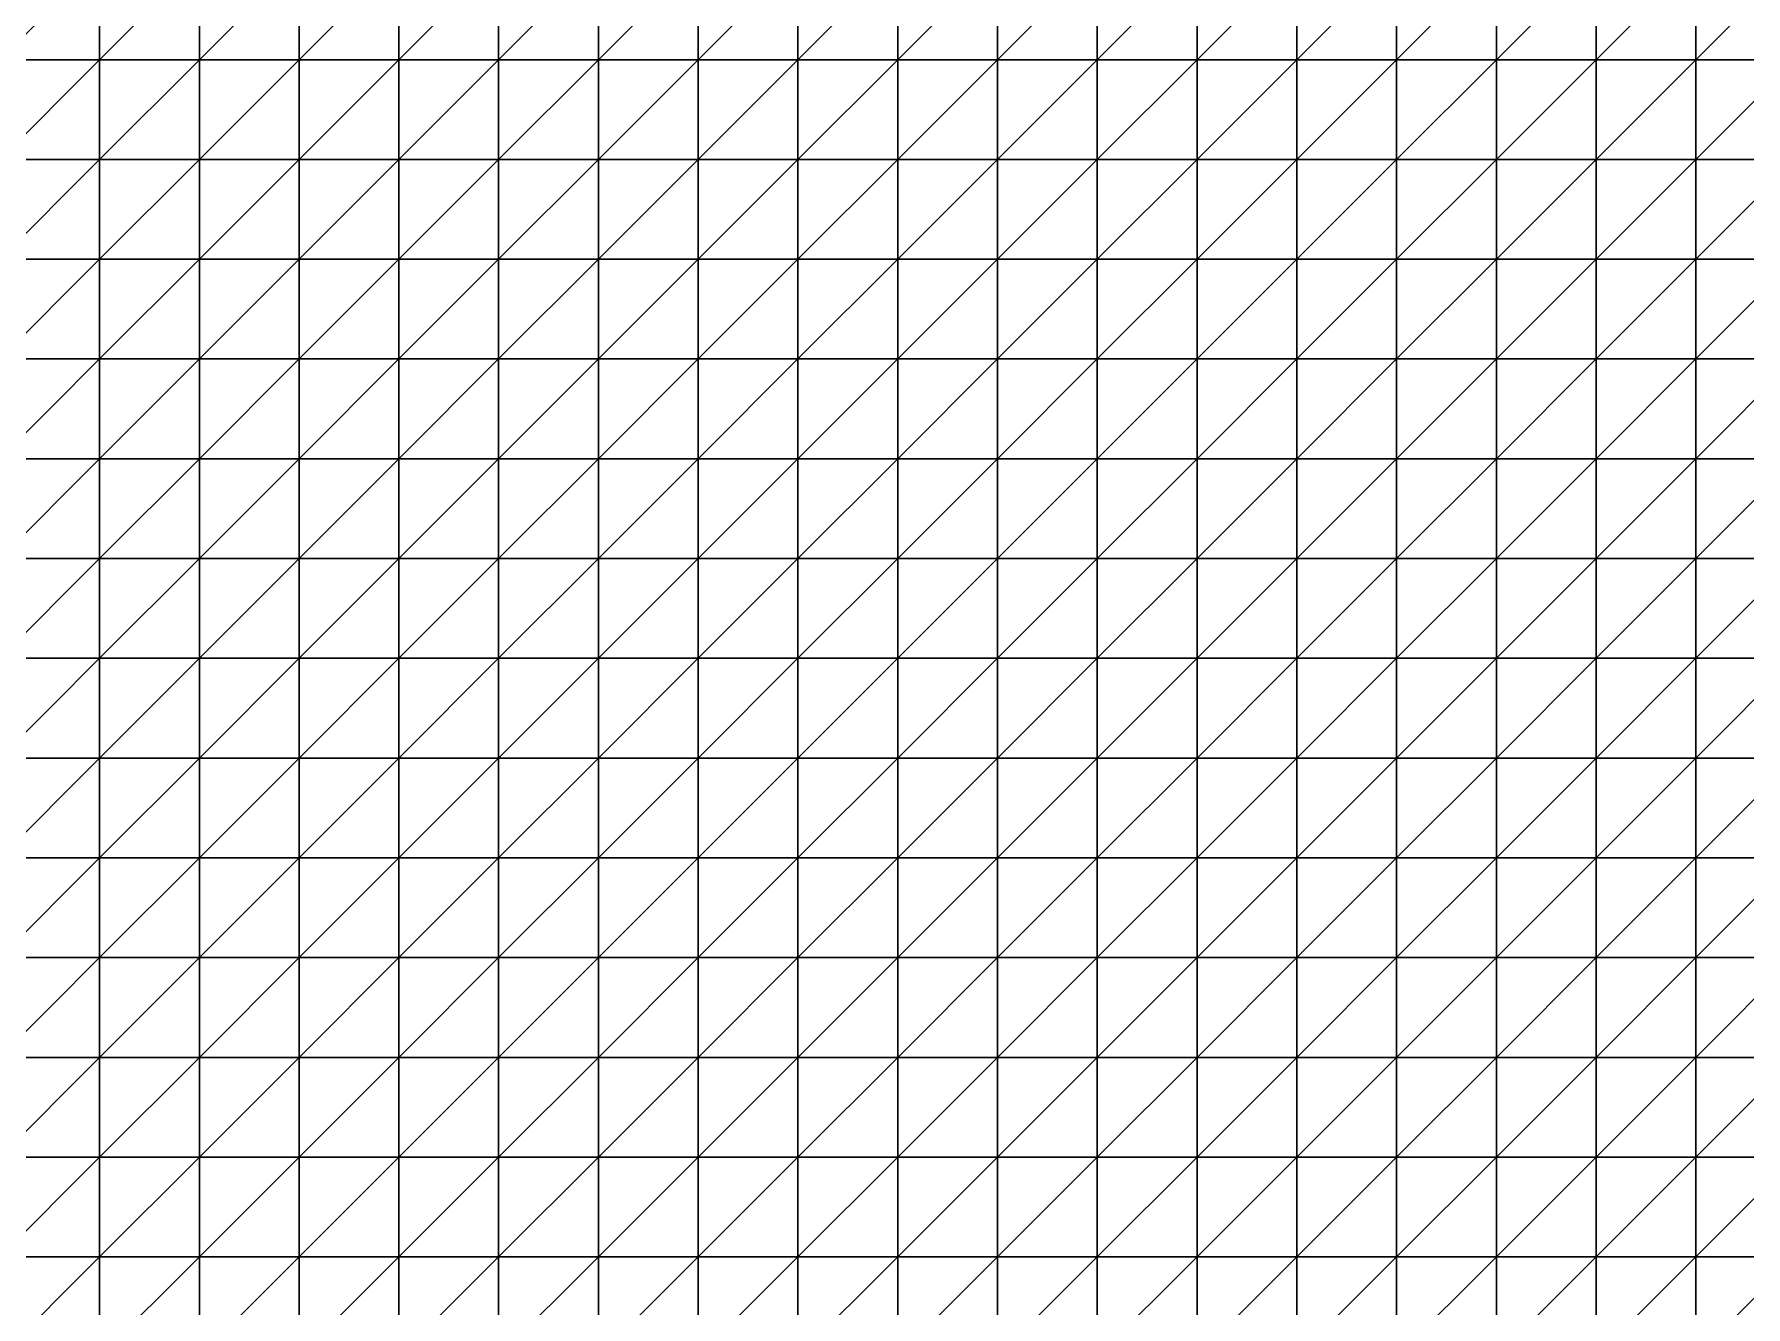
# Model space of a CAD drawing. Extents: x 504700 to 505400, y 9011750 to 9012250.
# Drawn here: x 504873.5 to 505045, y 9011995 to 9012122.6 of the extents above; entities that cross this region are included whole.
import ezdxf

# ---------------------------------------------------------------- set-up
doc = ezdxf.new("R2010")
doc.units = 0

msp = doc.modelspace()

# ---------------------------------------------------------------- linework, layer by layer
at = {"layer": 'TOPO_JUNI'}
for points in [[(504870, 9012120, 320.48), (504880, 9012120, 320.56), (504880, 9012130, 320.51)], [(504870, 9012120, 320.48), (504880, 9012130, 320.51), (504870, 9012130, 320.44)], [(504880, 9012120, 320.56), (504890, 9012120, 320.67), (504890, 9012130, 320.61)], [(504880, 9012120, 320.56), (504890, 9012130, 320.61), (504880, 9012130, 320.51)], [(504890, 9012120, 320.67), (504900, 9012120, 320.85), (504900, 9012130, 320.79)], [(504890, 9012120, 320.67), (504900, 9012130, 320.79), (504890, 9012130, 320.61)], [(504900, 9012120, 320.85), (504910, 9012120, 321.1), (504910, 9012130, 321.02)], [(504900, 9012120, 320.85), (504910, 9012130, 321.02), (504900, 9012130, 320.79)], [(504910, 9012120, 321.1), (504920, 9012120, 321.46), (504920, 9012130, 321.37)], [(504910, 9012120, 321.1), (504920, 9012130, 321.37), (504910, 9012130, 321.02)], [(504920, 9012120, 321.46), (504930, 9012120, 321.91), (504930, 9012130, 321.81)], [(504920, 9012120, 321.46), (504930, 9012130, 321.81), (504920, 9012130, 321.37)], [(504930, 9012120, 321.91), (504940, 9012120, 322.49), (504940, 9012130, 322.38)], [(504930, 9012120, 321.91), (504940, 9012130, 322.38), (504930, 9012130, 321.81)], [(504940, 9012120, 322.49), (504950, 9012120, 323.16), (504950, 9012130, 323.04)], [(504940, 9012120, 322.49), (504950, 9012130, 323.04), (504940, 9012130, 322.38)], [(504950, 9012120, 323.16), (504960, 9012120, 323.96), (504960, 9012130, 323.83)], [(504950, 9012120, 323.16), (504960, 9012130, 323.83), (504950, 9012130, 323.04)], [(504960, 9012120, 323.96), (504970, 9012120, 324.83), (504970, 9012130, 324.69)], [(504960, 9012120, 323.96), (504970, 9012130, 324.69), (504960, 9012130, 323.83)], [(504970, 9012120, 324.83), (504980, 9012120, 325.8), (504980, 9012130, 325.64)], [(504970, 9012120, 324.83), (504980, 9012130, 325.64), (504970, 9012130, 324.69)], [(504980, 9012120, 325.8), (504990, 9012120, 326.8), (504990, 9012130, 326.63)], [(504980, 9012120, 325.8), (504990, 9012130, 326.63), (504980, 9012130, 325.64)], [(504990, 9012120, 326.8), (505000, 9012120, 327.84), (505000, 9012130, 327.66)], [(504990, 9012120, 326.8), (505000, 9012130, 327.66), (504990, 9012130, 326.63)], [(505000, 9012120, 327.84), (505010, 9012120, 328.88), (505010, 9012130, 328.69)], [(505000, 9012120, 327.84), (505010, 9012130, 328.69), (505000, 9012130, 327.66)], [(505010, 9012120, 328.88), (505020, 9012120, 329.88), (505020, 9012130, 329.68)], [(505010, 9012120, 328.88), (505020, 9012130, 329.68), (505010, 9012130, 328.69)], [(505020, 9012120, 329.88), (505030, 9012120, 330.85), (505030, 9012130, 330.63)], [(505020, 9012120, 329.88), (505030, 9012130, 330.63), (505020, 9012130, 329.68)], [(505030, 9012120, 330.85), (505040, 9012120, 331.72), (505040, 9012130, 331.49)], [(505030, 9012120, 330.85), (505040, 9012130, 331.49), (505030, 9012130, 330.63)], [(505040, 9012120, 331.72), (505050, 9012120, 332.52), (505050, 9012130, 332.28)], [(505040, 9012120, 331.72), (505050, 9012130, 332.28), (505040, 9012130, 331.49)], [(504870, 9012110, 320.53), (504880, 9012110, 320.62), (504880, 9012120, 320.56)], [(504870, 9012110, 320.53), (504880, 9012120, 320.56), (504870, 9012120, 320.48)], [(504880, 9012110, 320.62), (504890, 9012110, 320.74), (504890, 9012120, 320.67)], [(504880, 9012110, 320.62), (504890, 9012120, 320.67), (504880, 9012120, 320.56)], [(504890, 9012110, 320.74), (504900, 9012110, 320.93), (504900, 9012120, 320.85)], [(504890, 9012110, 320.74), (504900, 9012120, 320.85), (504890, 9012120, 320.67)], [(504900, 9012110, 320.93), (504910, 9012110, 321.18), (504910, 9012120, 321.1)], [(504900, 9012110, 320.93), (504910, 9012120, 321.1), (504900, 9012120, 320.85)], [(504910, 9012110, 321.18), (504920, 9012110, 321.55), (504920, 9012120, 321.46)], [(504910, 9012110, 321.18), (504920, 9012120, 321.46), (504910, 9012120, 321.1)], [(504920, 9012110, 321.55), (504930, 9012110, 322.01), (504930, 9012120, 321.91)], [(504920, 9012110, 321.55), (504930, 9012120, 321.91), (504920, 9012120, 321.46)], [(504930, 9012110, 322.01), (504940, 9012110, 322.6), (504940, 9012120, 322.49)], [(504930, 9012110, 322.01), (504940, 9012120, 322.49), (504930, 9012120, 321.91)], [(504940, 9012110, 322.6), (504950, 9012110, 323.29), (504950, 9012120, 323.16)], [(504940, 9012110, 322.6), (504950, 9012120, 323.16), (504940, 9012120, 322.49)], [(504950, 9012110, 323.29), (504960, 9012110, 324.09), (504960, 9012120, 323.96)], [(504950, 9012110, 323.29), (504960, 9012120, 323.96), (504950, 9012120, 323.16)], [(504960, 9012110, 324.09), (504970, 9012110, 324.98), (504970, 9012120, 324.83)], [(504960, 9012110, 324.09), (504970, 9012120, 324.83), (504960, 9012120, 323.96)], [(504970, 9012110, 324.98), (504980, 9012110, 325.96), (504980, 9012120, 325.8)], [(504970, 9012110, 324.98), (504980, 9012120, 325.8), (504970, 9012120, 324.83)], [(504980, 9012110, 325.96), (504990, 9012110, 326.97), (504990, 9012120, 326.8)], [(504980, 9012110, 325.96), (504990, 9012120, 326.8), (504980, 9012120, 325.8)], [(504990, 9012110, 326.97), (505000, 9012110, 328.02), (505000, 9012120, 327.84)], [(504990, 9012110, 326.97), (505000, 9012120, 327.84), (504990, 9012120, 326.8)], [(505000, 9012110, 328.02), (505010, 9012110, 329.07), (505010, 9012120, 328.88)], [(505000, 9012110, 328.02), (505010, 9012120, 328.88), (505000, 9012120, 327.84)], [(505010, 9012110, 329.07), (505020, 9012110, 330.08), (505020, 9012120, 329.88)], [(505010, 9012110, 329.07), (505020, 9012120, 329.88), (505010, 9012120, 328.88)], [(505020, 9012110, 330.08), (505030, 9012110, 331.06), (505030, 9012120, 330.85)], [(505020, 9012110, 330.08), (505030, 9012120, 330.85), (505020, 9012120, 329.88)], [(505030, 9012110, 331.06), (505040, 9012110, 330.45), (505040, 9012120, 331.72)], [(505030, 9012110, 331.06), (505040, 9012120, 331.72), (505030, 9012120, 330.85)], [(505040, 9012110, 330.45), (505050, 9012110, 330), (505050, 9012120, 332.52)], [(505040, 9012110, 330.45), (505050, 9012120, 332.52), (505040, 9012120, 331.72)], [(504870, 9012100, 320.59), (504880, 9012100, 320.69), (504880, 9012110, 320.62)], [(504870, 9012100, 320.59), (504880, 9012110, 320.62), (504870, 9012110, 320.53)], [(504880, 9012100, 320.69), (504890, 9012100, 320.81), (504890, 9012110, 320.74)], [(504880, 9012100, 320.69), (504890, 9012110, 320.74), (504880, 9012110, 320.62)], [(504890, 9012100, 320.81), (504900, 9012100, 321.01), (504900, 9012110, 320.93)], [(504890, 9012100, 320.81), (504900, 9012110, 320.93), (504890, 9012110, 320.74)], [(504900, 9012100, 321.01), (504910, 9012100, 321.27), (504910, 9012110, 321.18)], [(504900, 9012100, 321.01), (504910, 9012110, 321.18), (504900, 9012110, 320.93)], [(504910, 9012100, 321.27), (504920, 9012100, 321.65), (504920, 9012110, 321.55)], [(504910, 9012100, 321.27), (504920, 9012110, 321.55), (504910, 9012110, 321.18)], [(504920, 9012100, 321.65), (504930, 9012100, 322.12), (504930, 9012110, 322.01)], [(504920, 9012100, 321.65), (504930, 9012110, 322.01), (504920, 9012110, 321.55)], [(504930, 9012100, 322.12), (504940, 9012100, 322.72), (504940, 9012110, 322.6)], [(504930, 9012100, 322.12), (504940, 9012110, 322.6), (504930, 9012110, 322.01)], [(504940, 9012100, 322.72), (504950, 9012100, 323.41), (504950, 9012110, 323.29)], [(504940, 9012100, 322.72), (504950, 9012110, 323.29), (504940, 9012110, 322.6)], [(504950, 9012100, 323.41), (504960, 9012100, 324.24), (504960, 9012110, 324.09)], [(504950, 9012100, 323.41), (504960, 9012110, 324.09), (504950, 9012110, 323.29)], [(504960, 9012100, 324.24), (504970, 9012100, 325.13), (504970, 9012110, 324.98)], [(504960, 9012100, 324.24), (504970, 9012110, 324.98), (504960, 9012110, 324.09)], [(504970, 9012100, 325.13), (504980, 9012100, 326.11), (504980, 9012110, 325.96)], [(504970, 9012100, 325.13), (504980, 9012110, 325.96), (504970, 9012110, 324.98)], [(504980, 9012100, 326.11), (504990, 9012100, 327.14), (504990, 9012110, 326.97)], [(504980, 9012100, 326.11), (504990, 9012110, 326.97), (504980, 9012110, 325.96)], [(504990, 9012100, 327.14), (505000, 9012100, 328.2), (505000, 9012110, 328.02)], [(504990, 9012100, 327.14), (505000, 9012110, 328.02), (504990, 9012110, 326.97)], [(505000, 9012100, 328.2), (505010, 9012100, 327.7), (505010, 9012110, 329.07)], [(505000, 9012100, 328.2), (505010, 9012110, 329.07), (505000, 9012110, 328.02)], [(505010, 9012100, 327.7), (505020, 9012100, 324.4), (505020, 9012110, 330.08)], [(505010, 9012100, 327.7), (505020, 9012110, 330.08), (505010, 9012110, 329.07)], [(505020, 9012100, 324.4), (505030, 9012100, 321.98), (505030, 9012110, 331.06)], [(505020, 9012100, 324.4), (505030, 9012110, 331.06), (505020, 9012110, 330.08)], [(505030, 9012100, 321.98), (505040, 9012100, 320.5), (505040, 9012110, 330.45)], [(505030, 9012100, 321.98), (505040, 9012110, 330.45), (505030, 9012110, 331.06)], [(505040, 9012100, 320.5), (505050, 9012100, 320), (505050, 9012110, 330)], [(505040, 9012100, 320.5), (505050, 9012110, 330), (505040, 9012110, 330.45)], [(504870, 9012090, 320.66), (504880, 9012090, 320.76), (504880, 9012100, 320.69)], [(504870, 9012090, 320.66), (504880, 9012100, 320.69), (504870, 9012100, 320.59)], [(504880, 9012090, 320.76), (504890, 9012090, 320.89), (504890, 9012100, 320.81)], [(504880, 9012090, 320.76), (504890, 9012100, 320.81), (504880, 9012100, 320.69)], [(504890, 9012090, 320.89), (504900, 9012090, 321.1), (504900, 9012100, 321.01)], [(504890, 9012090, 320.89), (504900, 9012100, 321.01), (504890, 9012100, 320.81)], [(504900, 9012090, 321.1), (504910, 9012090, 321.37), (504910, 9012100, 321.27)], [(504900, 9012090, 321.1), (504910, 9012100, 321.27), (504900, 9012100, 321.01)], [(504910, 9012090, 321.37), (504920, 9012090, 321.76), (504920, 9012100, 321.65)], [(504910, 9012090, 321.37), (504920, 9012100, 321.65), (504910, 9012100, 321.27)], [(504920, 9012090, 321.76), (504930, 9012090, 322.23), (504930, 9012100, 322.12)], [(504920, 9012090, 321.76), (504930, 9012100, 322.12), (504920, 9012100, 321.65)], [(504930, 9012090, 322.23), (504940, 9012090, 322.84), (504940, 9012100, 322.72)], [(504930, 9012090, 322.23), (504940, 9012100, 322.72), (504930, 9012100, 322.12)], [(504940, 9012090, 322.84), (504950, 9012090, 323.55), (504950, 9012100, 323.41)], [(504940, 9012090, 322.84), (504950, 9012100, 323.41), (504940, 9012100, 322.72)], [(504950, 9012090, 323.55), (504960, 9012090, 324.38), (504960, 9012100, 324.24)], [(504950, 9012090, 323.55), (504960, 9012100, 324.24), (504950, 9012100, 323.41)], [(504960, 9012090, 324.38), (504970, 9012090, 325.28), (504970, 9012100, 325.13)], [(504960, 9012090, 324.38), (504970, 9012100, 325.13), (504960, 9012100, 324.24)], [(504970, 9012090, 325.28), (504980, 9012090, 326.28), (504980, 9012100, 326.11)], [(504970, 9012090, 325.28), (504980, 9012100, 326.11), (504970, 9012100, 325.13)], [(504980, 9012090, 326.28), (504990, 9012090, 327.31), (504990, 9012100, 327.14)], [(504980, 9012090, 326.28), (504990, 9012100, 327.14), (504980, 9012100, 326.11)], [(504990, 9012090, 327.31), (505000, 9012090, 322.96), (505000, 9012100, 328.2)], [(504990, 9012090, 327.31), (505000, 9012100, 328.2), (504990, 9012100, 327.14)], [(505000, 9012090, 322.96), (505010, 9012090, 318.49), (505010, 9012100, 327.7)], [(505000, 9012090, 322.96), (505010, 9012100, 327.7), (505000, 9012100, 328.2)], [(505010, 9012090, 318.49), (505020, 9012090, 314.87), (505020, 9012100, 324.4)], [(505010, 9012090, 318.49), (505020, 9012100, 324.4), (505010, 9012100, 327.7)], [(505020, 9012090, 314.87), (505030, 9012090, 312.19), (505030, 9012100, 321.98)], [(505020, 9012090, 314.87), (505030, 9012100, 321.98), (505020, 9012100, 324.4)], [(505030, 9012090, 312.19), (505040, 9012090, 310.55), (505040, 9012100, 320.5)], [(505030, 9012090, 312.19), (505040, 9012100, 320.5), (505030, 9012100, 321.98)], [(505040, 9012090, 310.55), (505050, 9012090, 310), (505050, 9012100, 320)], [(505040, 9012090, 310.55), (505050, 9012100, 320), (505040, 9012100, 320.5)], [(504870, 9012080, 320.74), (504880, 9012080, 320.85), (504880, 9012090, 320.76)], [(504870, 9012080, 320.74), (504880, 9012090, 320.76), (504870, 9012090, 320.66)], [(504880, 9012080, 320.85), (504890, 9012080, 320.99), (504890, 9012090, 320.89)], [(504880, 9012080, 320.85), (504890, 9012090, 320.89), (504880, 9012090, 320.76)], [(504890, 9012080, 320.99), (504900, 9012080, 321.2), (504900, 9012090, 321.1)], [(504890, 9012080, 320.99), (504900, 9012090, 321.1), (504890, 9012090, 320.89)], [(504900, 9012080, 321.2), (504910, 9012080, 321.48), (504910, 9012090, 321.37)], [(504900, 9012080, 321.2), (504910, 9012090, 321.37), (504900, 9012090, 321.1)], [(504910, 9012080, 321.48), (504920, 9012080, 321.87), (504920, 9012090, 321.76)], [(504910, 9012080, 321.48), (504920, 9012090, 321.76), (504910, 9012090, 321.37)], [(504920, 9012080, 321.87), (504930, 9012080, 322.36), (504930, 9012090, 322.23)], [(504920, 9012080, 321.87), (504930, 9012090, 322.23), (504920, 9012090, 321.76)], [(504930, 9012080, 322.36), (504940, 9012080, 322.97), (504940, 9012090, 322.84)], [(504930, 9012080, 322.36), (504940, 9012090, 322.84), (504930, 9012090, 322.23)], [(504940, 9012080, 322.97), (504950, 9012080, 323.69), (504950, 9012090, 323.55)], [(504940, 9012080, 322.97), (504950, 9012090, 323.55), (504940, 9012090, 322.84)], [(504950, 9012080, 323.69), (504960, 9012080, 324.52), (504960, 9012090, 324.38)], [(504950, 9012080, 323.69), (504960, 9012090, 324.38), (504950, 9012090, 323.55)], [(504960, 9012080, 324.52), (504970, 9012080, 325.44), (504970, 9012090, 325.28)], [(504960, 9012080, 324.52), (504970, 9012090, 325.28), (504960, 9012090, 324.38)], [(504970, 9012080, 325.44), (504980, 9012080, 326.3), (504980, 9012090, 326.28)], [(504970, 9012080, 325.44), (504980, 9012090, 326.28), (504970, 9012090, 325.28)], [(504980, 9012080, 326.3), (504990, 9012080, 320), (504990, 9012090, 327.31)], [(504980, 9012080, 326.3), (504990, 9012090, 327.31), (504980, 9012090, 326.28)], [(504990, 9012080, 320), (505000, 9012080, 314.34), (505000, 9012090, 322.96)], [(504990, 9012080, 320), (505000, 9012090, 322.96), (504990, 9012090, 327.31)], [(505000, 9012080, 314.34), (505010, 9012080, 309.44), (505010, 9012090, 318.49)], [(505000, 9012080, 314.34), (505010, 9012090, 318.49), (505000, 9012090, 322.96)], [(505010, 9012080, 309.44), (505020, 9012080, 305.44), (505020, 9012090, 314.87)], [(505010, 9012080, 309.44), (505020, 9012090, 314.87), (505010, 9012090, 318.49)], [(505020, 9012080, 305.44), (505030, 9012080, 302.46), (505030, 9012090, 312.19)], [(505020, 9012080, 305.44), (505030, 9012090, 312.19), (505020, 9012090, 314.87)], [(505030, 9012080, 302.46), (505040, 9012080, 300.62), (505040, 9012090, 310.55)], [(505030, 9012080, 302.46), (505040, 9012090, 310.55), (505030, 9012090, 312.19)], [(505040, 9012080, 300.62), (505050, 9012080, 300), (505050, 9012090, 310)], [(505040, 9012080, 300.62), (505050, 9012090, 310), (505040, 9012090, 310.55)], [(504870, 9012070, 320.83), (504880, 9012070, 320.94), (504880, 9012080, 320.85)], [(504870, 9012070, 320.83), (504880, 9012080, 320.85), (504870, 9012080, 320.74)], [(504880, 9012070, 320.94), (504890, 9012070, 321.09), (504890, 9012080, 320.99)], [(504880, 9012070, 320.94), (504890, 9012080, 320.99), (504880, 9012080, 320.85)], [(504890, 9012070, 321.09), (504900, 9012070, 321.31), (504900, 9012080, 321.2)], [(504890, 9012070, 321.09), (504900, 9012080, 321.2), (504890, 9012080, 320.99)], [(504900, 9012070, 321.31), (504910, 9012070, 321.59), (504910, 9012080, 321.48)], [(504900, 9012070, 321.31), (504910, 9012080, 321.48), (504900, 9012080, 321.2)], [(504910, 9012070, 321.59), (504920, 9012070, 322), (504920, 9012080, 321.87)], [(504910, 9012070, 321.59), (504920, 9012080, 321.87), (504910, 9012080, 321.48)], [(504920, 9012070, 322), (504930, 9012070, 322.49), (504930, 9012080, 322.36)], [(504920, 9012070, 322), (504930, 9012080, 322.36), (504920, 9012080, 321.87)], [(504930, 9012070, 322.49), (504940, 9012070, 323.11), (504940, 9012080, 322.97)], [(504930, 9012070, 322.49), (504940, 9012080, 322.97), (504930, 9012080, 322.36)], [(504940, 9012070, 323.11), (504950, 9012070, 323.83), (504950, 9012080, 323.69)], [(504940, 9012070, 323.11), (504950, 9012080, 323.69), (504940, 9012080, 322.97)], [(504950, 9012070, 323.83), (504960, 9012070, 324.67), (504960, 9012080, 324.52)], [(504950, 9012070, 323.83), (504960, 9012080, 324.52), (504950, 9012080, 323.69)], [(504960, 9012070, 324.67), (504970, 9012070, 325.59), (504970, 9012080, 325.44)], [(504960, 9012070, 324.67), (504970, 9012080, 325.44), (504960, 9012080, 324.52)], [(504970, 9012070, 325.59), (504980, 9012070, 319), (504980, 9012080, 326.3)], [(504970, 9012070, 325.59), (504980, 9012080, 326.3), (504970, 9012080, 325.44)], [(504980, 9012070, 319), (504990, 9012070, 312.19), (504990, 9012080, 320)], [(504980, 9012070, 319), (504990, 9012080, 320), (504980, 9012080, 326.3)], [(504990, 9012070, 312.19), (505000, 9012070, 306.02), (505000, 9012080, 314.34)], [(504990, 9012070, 312.19), (505000, 9012080, 314.34), (504990, 9012080, 320)], [(505000, 9012070, 306.02), (505010, 9012070, 300.62), (505010, 9012080, 309.44)], [(505000, 9012070, 306.02), (505010, 9012080, 309.44), (505000, 9012080, 314.34)], [(505010, 9012070, 300.62), (505020, 9012070, 296.16), (505020, 9012080, 305.44)], [(505010, 9012070, 300.62), (505020, 9012080, 305.44), (505010, 9012080, 309.44)], [(505020, 9012070, 296.16), (505030, 9012070, 292.8), (505030, 9012080, 302.46)], [(505020, 9012070, 296.16), (505030, 9012080, 302.46), (505020, 9012080, 305.44)], [(505030, 9012070, 292.8), (505040, 9012070, 290.71), (505040, 9012080, 300.62)], [(505030, 9012070, 292.8), (505040, 9012080, 300.62), (505030, 9012080, 302.46)], [(505040, 9012070, 290.71), (505050, 9012070, 290), (505050, 9012080, 300)], [(505040, 9012070, 290.71), (505050, 9012080, 300), (505040, 9012080, 300.62)], [(504870, 9012060, 320.93), (504880, 9012060, 321.05), (504880, 9012070, 320.94)], [(504870, 9012060, 320.93), (504880, 9012070, 320.94), (504870, 9012070, 320.83)], [(504880, 9012060, 321.05), (504890, 9012060, 321.2), (504890, 9012070, 321.09)], [(504880, 9012060, 321.05), (504890, 9012070, 321.09), (504880, 9012070, 320.94)], [(504890, 9012060, 321.2), (504900, 9012060, 321.43), (504900, 9012070, 321.31)], [(504890, 9012060, 321.2), (504900, 9012070, 321.31), (504890, 9012070, 321.09)], [(504900, 9012060, 321.43), (504910, 9012060, 321.72), (504910, 9012070, 321.59)], [(504900, 9012060, 321.43), (504910, 9012070, 321.59), (504900, 9012070, 321.31)], [(504910, 9012060, 321.72), (504920, 9012060, 322.12), (504920, 9012070, 322)], [(504910, 9012060, 321.72), (504920, 9012070, 322), (504910, 9012070, 321.59)], [(504920, 9012060, 322.12), (504930, 9012060, 322.62), (504930, 9012070, 322.49)], [(504920, 9012060, 322.12), (504930, 9012070, 322.49), (504920, 9012070, 322)], [(504930, 9012060, 322.62), (504940, 9012060, 323.25), (504940, 9012070, 323.11)], [(504930, 9012060, 322.62), (504940, 9012070, 323.11), (504930, 9012070, 322.49)], [(504940, 9012060, 323.25), (504950, 9012060, 323.98), (504950, 9012070, 323.83)], [(504940, 9012060, 323.25), (504950, 9012070, 323.83), (504940, 9012070, 323.11)], [(504950, 9012060, 323.98), (504960, 9012060, 324.83), (504960, 9012070, 324.67)], [(504950, 9012060, 323.98), (504960, 9012070, 324.67), (504950, 9012070, 323.83)], [(504960, 9012060, 324.83), (504970, 9012060, 320), (504970, 9012070, 325.59)], [(504960, 9012060, 324.83), (504970, 9012070, 325.59), (504960, 9012070, 324.67)], [(504970, 9012060, 320), (504980, 9012060, 312.19), (504980, 9012070, 319)], [(504970, 9012060, 320), (504980, 9012070, 319), (504970, 9012070, 325.59)], [(504980, 9012060, 312.19), (504990, 9012060, 304.85), (504990, 9012070, 312.19)], [(504980, 9012060, 312.19), (504990, 9012070, 312.19), (504980, 9012070, 319)], [(504990, 9012060, 304.85), (505000, 9012060, 298.1), (505000, 9012070, 306.02)], [(504990, 9012060, 304.85), (505000, 9012070, 306.02), (504990, 9012070, 312.19)], [(505000, 9012060, 298.1), (505010, 9012060, 292.11), (505010, 9012070, 300.62)], [(505000, 9012060, 298.1), (505010, 9012070, 300.62), (505000, 9012070, 306.02)], [(505010, 9012060, 292.11), (505020, 9012060, 287.08), (505020, 9012070, 296.16)], [(505010, 9012060, 292.11), (505020, 9012070, 296.16), (505010, 9012070, 300.62)], [(505020, 9012060, 287.08), (505030, 9012060, 283.25), (505030, 9012070, 292.8)], [(505020, 9012060, 287.08), (505030, 9012070, 292.8), (505020, 9012070, 296.16)], [(505030, 9012060, 283.25), (505040, 9012060, 280.83), (505040, 9012070, 290.71)], [(505030, 9012060, 283.25), (505040, 9012070, 290.71), (505030, 9012070, 292.8)], [(505040, 9012060, 280.83), (505050, 9012060, 280), (505050, 9012070, 290)], [(505040, 9012060, 280.83), (505050, 9012070, 290), (505040, 9012070, 290.71)], [(504870, 9012050, 321.05), (504880, 9012050, 321.17), (504880, 9012060, 321.05)], [(504870, 9012050, 321.05), (504880, 9012060, 321.05), (504870, 9012060, 320.93)], [(504880, 9012050, 321.17), (504890, 9012050, 321.33), (504890, 9012060, 321.2)], [(504880, 9012050, 321.17), (504890, 9012060, 321.2), (504880, 9012060, 321.05)], [(504890, 9012050, 321.33), (504900, 9012050, 321.56), (504900, 9012060, 321.43)], [(504890, 9012050, 321.33), (504900, 9012060, 321.43), (504890, 9012060, 321.2)], [(504900, 9012050, 321.56), (504910, 9012050, 321.85), (504910, 9012060, 321.72)], [(504900, 9012050, 321.56), (504910, 9012060, 321.72), (504900, 9012060, 321.43)], [(504910, 9012050, 321.85), (504920, 9012050, 322.26), (504920, 9012060, 322.12)], [(504910, 9012050, 321.85), (504920, 9012060, 322.12), (504910, 9012060, 321.72)], [(504920, 9012050, 322.26), (504930, 9012050, 322.76), (504930, 9012060, 322.62)], [(504920, 9012050, 322.26), (504930, 9012060, 322.62), (504920, 9012060, 322.12)], [(504930, 9012050, 322.76), (504940, 9012050, 323.4), (504940, 9012060, 323.25)], [(504930, 9012050, 322.76), (504940, 9012060, 323.25), (504930, 9012060, 322.62)], [(504940, 9012050, 323.4), (504950, 9012050, 324.13), (504950, 9012060, 323.98)], [(504940, 9012050, 323.4), (504950, 9012060, 323.98), (504940, 9012060, 323.25)], [(504950, 9012050, 324.13), (504960, 9012050, 322.96), (504960, 9012060, 324.83)], [(504950, 9012050, 324.13), (504960, 9012060, 324.83), (504950, 9012060, 323.98)], [(504960, 9012050, 322.96), (504970, 9012050, 314.34), (504970, 9012060, 320)], [(504960, 9012050, 322.96), (504970, 9012060, 320), (504960, 9012060, 324.83)], [(504970, 9012050, 314.34), (504980, 9012050, 306.02), (504980, 9012060, 312.19)], [(504970, 9012050, 314.34), (504980, 9012060, 312.19), (504970, 9012060, 320)], [(504980, 9012050, 306.02), (504990, 9012050, 298.1), (504990, 9012060, 304.85)], [(504980, 9012050, 306.02), (504990, 9012060, 304.85), (504980, 9012060, 312.19)], [(504990, 9012050, 298.1), (505000, 9012050, 290.71), (505000, 9012060, 298.1)], [(504990, 9012050, 298.1), (505000, 9012060, 298.1), (504990, 9012060, 304.85)], [(505000, 9012050, 290.71), (505010, 9012050, 284.03), (505010, 9012060, 292.11)], [(505000, 9012050, 290.71), (505010, 9012060, 292.11), (505000, 9012060, 298.1)], [(505010, 9012050, 284.03), (505020, 9012050, 278.31), (505020, 9012060, 287.08)], [(505010, 9012050, 284.03), (505020, 9012060, 287.08), (505010, 9012060, 292.11)], [(505020, 9012050, 278.31), (505030, 9012050, 273.85), (505030, 9012060, 283.25)], [(505020, 9012050, 278.31), (505030, 9012060, 283.25), (505020, 9012060, 287.08)], [(505030, 9012050, 273.85), (505040, 9012050, 270.99), (505040, 9012060, 280.83)], [(505030, 9012050, 273.85), (505040, 9012060, 280.83), (505030, 9012060, 283.25)], [(505040, 9012050, 270.99), (505050, 9012050, 270), (505050, 9012060, 280)], [(505040, 9012050, 270.99), (505050, 9012060, 280), (505040, 9012060, 280.83)], [(504870, 9012040, 321.17), (504880, 9012040, 321.3), (504880, 9012050, 321.17)], [(504870, 9012040, 321.17), (504880, 9012050, 321.17), (504870, 9012050, 321.05)], [(504880, 9012040, 321.3), (504890, 9012040, 321.46), (504890, 9012050, 321.33)], [(504880, 9012040, 321.3), (504890, 9012050, 321.33), (504880, 9012050, 321.17)], [(504890, 9012040, 321.46), (504900, 9012040, 321.69), (504900, 9012050, 321.56)], [(504890, 9012040, 321.46), (504900, 9012050, 321.56), (504890, 9012050, 321.33)], [(504900, 9012040, 321.69), (504910, 9012040, 321.99), (504910, 9012050, 321.85)], [(504900, 9012040, 321.69), (504910, 9012050, 321.85), (504900, 9012050, 321.56)], [(504910, 9012040, 321.99), (504920, 9012040, 322.41), (504920, 9012050, 322.26)], [(504910, 9012040, 321.99), (504920, 9012050, 322.26), (504910, 9012050, 321.85)], [(504920, 9012040, 322.41), (504930, 9012040, 322.91), (504930, 9012050, 322.76)], [(504920, 9012040, 322.41), (504930, 9012050, 322.76), (504920, 9012050, 322.26)], [(504930, 9012040, 322.91), (504940, 9012040, 323.55), (504940, 9012050, 323.4)], [(504930, 9012040, 322.91), (504940, 9012050, 323.4), (504930, 9012050, 322.76)], [(504940, 9012040, 323.55), (504950, 9012040, 324.29), (504950, 9012050, 324.13)], [(504940, 9012040, 323.55), (504950, 9012050, 324.13), (504940, 9012050, 323.4)], [(504950, 9012040, 324.29), (504960, 9012040, 318.49), (504960, 9012050, 322.96)], [(504950, 9012040, 324.29), (504960, 9012050, 322.96), (504950, 9012050, 324.13)], [(504960, 9012040, 318.49), (504970, 9012040, 309.44), (504970, 9012050, 314.34)], [(504960, 9012040, 318.49), (504970, 9012050, 314.34), (504960, 9012050, 322.96)], [(504970, 9012040, 309.44), (504980, 9012040, 300.62), (504980, 9012050, 306.02)], [(504970, 9012040, 309.44), (504980, 9012050, 306.02), (504970, 9012050, 314.34)], [(504980, 9012040, 300.62), (504990, 9012040, 292.11), (504990, 9012050, 298.1)], [(504980, 9012040, 300.62), (504990, 9012050, 298.1), (504980, 9012050, 306.02)], [(504990, 9012040, 292.11), (505000, 9012040, 284.03), (505000, 9012050, 290.71)], [(504990, 9012040, 292.11), (505000, 9012050, 290.71), (504990, 9012050, 298.1)], [(505000, 9012040, 284.03), (505010, 9012040, 276.57), (505010, 9012050, 284.03)], [(505000, 9012040, 284.03), (505010, 9012050, 284.03), (505000, 9012050, 290.71)], [(505010, 9012040, 276.57), (505020, 9012040, 270), (505020, 9012050, 278.31)], [(505010, 9012040, 276.57), (505020, 9012050, 278.31), (505010, 9012050, 284.03)], [(505020, 9012040, 270), (505030, 9012040, 264.72), (505030, 9012050, 273.85)], [(505020, 9012040, 270), (505030, 9012050, 273.85), (505020, 9012050, 278.31)], [(505030, 9012040, 264.72), (505040, 9012040, 261.23), (505040, 9012050, 270.99)], [(505030, 9012040, 264.72), (505040, 9012050, 270.99), (505030, 9012050, 273.85)], [(505040, 9012040, 261.23), (505050, 9012040, 260), (505050, 9012050, 270)], [(505040, 9012040, 261.23), (505050, 9012050, 270), (505040, 9012050, 270.99)], [(504870, 9012030, 321.31), (504880, 9012030, 321.44), (504880, 9012040, 321.3)], [(504870, 9012030, 321.31), (504880, 9012040, 321.3), (504870, 9012040, 321.17)], [(504880, 9012030, 321.44), (504890, 9012030, 321.6), (504890, 9012040, 321.46)], [(504880, 9012030, 321.44), (504890, 9012040, 321.46), (504880, 9012040, 321.3)], [(504890, 9012030, 321.6), (504900, 9012030, 321.84), (504900, 9012040, 321.69)], [(504890, 9012030, 321.6), (504900, 9012040, 321.69), (504890, 9012040, 321.46)], [(504900, 9012030, 321.84), (504910, 9012030, 322.14), (504910, 9012040, 321.99)], [(504900, 9012030, 321.84), (504910, 9012040, 321.99), (504900, 9012040, 321.69)], [(504910, 9012030, 322.14), (504920, 9012030, 322.56), (504920, 9012040, 322.41)], [(504910, 9012030, 322.14), (504920, 9012040, 322.41), (504910, 9012040, 321.99)], [(504920, 9012030, 322.56), (504930, 9012030, 323.07), (504930, 9012040, 322.91)], [(504920, 9012030, 322.56), (504930, 9012040, 322.91), (504920, 9012040, 322.41)], [(504930, 9012030, 323.07), (504940, 9012030, 323.71), (504940, 9012040, 323.55)], [(504930, 9012030, 323.07), (504940, 9012040, 323.55), (504930, 9012040, 322.91)], [(504940, 9012030, 323.71), (504950, 9012030, 324.4), (504950, 9012040, 324.29)], [(504940, 9012030, 323.71), (504950, 9012040, 324.29), (504940, 9012040, 323.55)], [(504950, 9012030, 324.4), (504960, 9012030, 314.87), (504960, 9012040, 318.49)], [(504950, 9012030, 324.4), (504960, 9012040, 318.49), (504950, 9012040, 324.29)], [(504960, 9012030, 314.87), (504970, 9012030, 305.44), (504970, 9012040, 309.44)], [(504960, 9012030, 314.87), (504970, 9012040, 309.44), (504960, 9012040, 318.49)], [(504970, 9012030, 305.44), (504980, 9012030, 296.16), (504980, 9012040, 300.62)], [(504970, 9012030, 305.44), (504980, 9012040, 300.62), (504970, 9012040, 309.44)], [(504980, 9012030, 296.16), (504990, 9012030, 287.08), (504990, 9012040, 292.11)], [(504980, 9012030, 296.16), (504990, 9012040, 292.11), (504980, 9012040, 300.62)], [(504990, 9012030, 287.08), (505000, 9012030, 278.31), (505000, 9012040, 284.03)], [(504990, 9012030, 287.08), (505000, 9012040, 284.03), (504990, 9012040, 292.11)], [(505000, 9012030, 278.31), (505010, 9012030, 270), (505010, 9012040, 276.57)], [(505000, 9012030, 278.31), (505010, 9012040, 276.57), (505000, 9012040, 284.03)], [(505010, 9012030, 270), (505020, 9012030, 262.43), (505020, 9012040, 270)], [(505010, 9012030, 270), (505020, 9012040, 270), (505010, 9012040, 276.57)], [(505020, 9012030, 262.43), (505030, 9012030, 260), (505030, 9012040, 264.72)], [(505020, 9012030, 262.43), (505030, 9012040, 264.72), (505020, 9012040, 270)], [(505030, 9012030, 260), (505040, 9012030, 260), (505040, 9012040, 261.23)], [(505030, 9012030, 260), (505040, 9012040, 261.23), (505030, 9012040, 264.72)], [(505040, 9012030, 260), (505050, 9012030, 260), (505050, 9012040, 260)], [(505040, 9012030, 260), (505050, 9012040, 260), (505040, 9012040, 261.23)], [(504870, 9012020, 321.46), (504880, 9012020, 321.59), (504880, 9012030, 321.44)], [(504870, 9012020, 321.46), (504880, 9012030, 321.44), (504870, 9012030, 321.31)], [(504880, 9012020, 321.59), (504890, 9012020, 321.76), (504890, 9012030, 321.6)], [(504880, 9012020, 321.59), (504890, 9012030, 321.6), (504880, 9012030, 321.44)], [(504890, 9012020, 321.76), (504900, 9012020, 321.99), (504900, 9012030, 321.84)], [(504890, 9012020, 321.76), (504900, 9012030, 321.84), (504890, 9012030, 321.6)], [(504900, 9012020, 321.99), (504910, 9012020, 322.3), (504910, 9012030, 322.14)], [(504900, 9012020, 321.99), (504910, 9012030, 322.14), (504900, 9012030, 321.84)], [(504910, 9012020, 322.3), (504920, 9012020, 322.72), (504920, 9012030, 322.56)], [(504910, 9012020, 322.3), (504920, 9012030, 322.56), (504910, 9012030, 322.14)], [(504920, 9012020, 322.72), (504930, 9012020, 323.23), (504930, 9012030, 323.07)], [(504920, 9012020, 322.72), (504930, 9012030, 323.07), (504920, 9012030, 322.56)], [(504930, 9012020, 323.23), (504940, 9012020, 323.87), (504940, 9012030, 323.71)], [(504930, 9012020, 323.23), (504940, 9012030, 323.71), (504930, 9012030, 323.07)], [(504940, 9012020, 323.87), (504950, 9012020, 321.98), (504950, 9012030, 324.4)], [(504940, 9012020, 323.87), (504950, 9012030, 324.4), (504940, 9012030, 323.71)], [(504950, 9012020, 321.98), (504960, 9012020, 312.19), (504960, 9012030, 314.87)], [(504950, 9012020, 321.98), (504960, 9012030, 314.87), (504950, 9012030, 324.4)], [(504960, 9012020, 312.19), (504970, 9012020, 302.46), (504970, 9012030, 305.44)], [(504960, 9012020, 312.19), (504970, 9012030, 305.44), (504960, 9012030, 314.87)], [(504970, 9012020, 302.46), (504980, 9012020, 292.8), (504980, 9012030, 296.16)], [(504970, 9012020, 302.46), (504980, 9012030, 296.16), (504970, 9012030, 305.44)], [(504980, 9012020, 292.8), (504990, 9012020, 283.25), (504990, 9012030, 287.08)], [(504980, 9012020, 292.8), (504990, 9012030, 287.08), (504980, 9012030, 296.16)], [(504990, 9012020, 283.25), (505000, 9012020, 273.85), (505000, 9012030, 278.31)], [(504990, 9012020, 283.25), (505000, 9012030, 278.31), (504990, 9012030, 287.08)], [(505000, 9012020, 273.85), (505010, 9012020, 264.72), (505010, 9012030, 270)], [(505000, 9012020, 273.85), (505010, 9012030, 270), (505000, 9012030, 278.31)], [(505010, 9012020, 264.72), (505020, 9012020, 260), (505020, 9012030, 262.43)], [(505010, 9012020, 264.72), (505020, 9012030, 262.43), (505010, 9012030, 270)], [(505020, 9012020, 260), (505030, 9012020, 260), (505030, 9012030, 260)], [(505020, 9012020, 260), (505030, 9012030, 260), (505020, 9012030, 262.43)], [(505030, 9012020, 260), (505040, 9012020, 260), (505040, 9012030, 260)], [(505030, 9012020, 260), (505040, 9012030, 260), (505030, 9012030, 260)], [(505040, 9012020, 260), (505050, 9012020, 260), (505050, 9012030, 260)], [(505040, 9012020, 260), (505050, 9012030, 260), (505040, 9012030, 260)], [(504870, 9012010, 321.62), (504880, 9012010, 321.75), (504880, 9012020, 321.59)], [(504870, 9012010, 321.62), (504880, 9012020, 321.59), (504870, 9012020, 321.46)], [(504880, 9012010, 321.75), (504890, 9012010, 321.92), (504890, 9012020, 321.76)], [(504880, 9012010, 321.75), (504890, 9012020, 321.76), (504880, 9012020, 321.59)], [(504890, 9012010, 321.92), (504900, 9012010, 322.16), (504900, 9012020, 321.99)], [(504890, 9012010, 321.92), (504900, 9012020, 321.99), (504890, 9012020, 321.76)], [(504900, 9012010, 322.16), (504910, 9012010, 322.46), (504910, 9012020, 322.3)], [(504900, 9012010, 322.16), (504910, 9012020, 322.3), (504900, 9012020, 321.99)], [(504910, 9012010, 322.46), (504920, 9012010, 322.89), (504920, 9012020, 322.72)], [(504910, 9012010, 322.46), (504920, 9012020, 322.72), (504910, 9012020, 322.3)], [(504920, 9012010, 322.89), (504930, 9012010, 323.4), (504930, 9012020, 323.23)], [(504920, 9012010, 322.89), (504930, 9012020, 323.23), (504920, 9012020, 322.72)], [(504930, 9012010, 323.4), (504940, 9012010, 324.05), (504940, 9012020, 323.87)], [(504930, 9012010, 323.4), (504940, 9012020, 323.87), (504930, 9012020, 323.23)], [(504940, 9012010, 324.05), (504950, 9012010, 320.5), (504950, 9012020, 321.98)], [(504940, 9012010, 324.05), (504950, 9012020, 321.98), (504940, 9012020, 323.87)], [(504950, 9012010, 320.5), (504960, 9012010, 310.55), (504960, 9012020, 312.19)], [(504950, 9012010, 320.5), (504960, 9012020, 312.19), (504950, 9012020, 321.98)], [(504960, 9012010, 310.55), (504970, 9012010, 300.62), (504970, 9012020, 302.46)], [(504960, 9012010, 310.55), (504970, 9012020, 302.46), (504960, 9012020, 312.19)], [(504970, 9012010, 300.62), (504980, 9012010, 290.71), (504980, 9012020, 292.8)], [(504970, 9012010, 300.62), (504980, 9012020, 292.8), (504970, 9012020, 302.46)], [(504980, 9012010, 290.71), (504990, 9012010, 280.83), (504990, 9012020, 283.25)], [(504980, 9012010, 290.71), (504990, 9012020, 283.25), (504980, 9012020, 292.8)], [(504990, 9012010, 280.83), (505000, 9012010, 270.99), (505000, 9012020, 273.85)], [(504990, 9012010, 280.83), (505000, 9012020, 273.85), (504990, 9012020, 283.25)], [(505000, 9012010, 270.99), (505010, 9012010, 261.23), (505010, 9012020, 264.72)], [(505000, 9012010, 270.99), (505010, 9012020, 264.72), (505000, 9012020, 273.85)], [(505010, 9012010, 261.23), (505020, 9012010, 260), (505020, 9012020, 260)], [(505010, 9012010, 261.23), (505020, 9012020, 260), (505010, 9012020, 264.72)], [(505020, 9012010, 260), (505030, 9012010, 260), (505030, 9012020, 260)], [(505020, 9012010, 260), (505030, 9012020, 260), (505020, 9012020, 260)], [(505030, 9012010, 260), (505040, 9012010, 260), (505040, 9012020, 260)], [(505030, 9012010, 260), (505040, 9012020, 260), (505030, 9012020, 260)], [(505040, 9012010, 260), (505050, 9012010, 260), (505050, 9012020, 260)], [(505040, 9012010, 260), (505050, 9012020, 260), (505040, 9012020, 260)], [(504870, 9012000, 321.8), (504880, 9012000, 321.93), (504880, 9012010, 321.75)], [(504870, 9012000, 321.8), (504880, 9012010, 321.75), (504870, 9012010, 321.62)], [(504880, 9012000, 321.93), (504890, 9012000, 322.1), (504890, 9012010, 321.92)], [(504880, 9012000, 321.93), (504890, 9012010, 321.92), (504880, 9012010, 321.75)], [(504890, 9012000, 322.1), (504900, 9012000, 322.33), (504900, 9012010, 322.16)], [(504890, 9012000, 322.1), (504900, 9012010, 322.16), (504890, 9012010, 321.92)], [(504900, 9012000, 322.33), (504910, 9012000, 322.64), (504910, 9012010, 322.46)], [(504900, 9012000, 322.33), (504910, 9012010, 322.46), (504900, 9012010, 322.16)], [(504910, 9012000, 322.64), (504920, 9012000, 323.06), (504920, 9012010, 322.89)], [(504910, 9012000, 322.64), (504920, 9012010, 322.89), (504910, 9012010, 322.46)], [(504920, 9012000, 323.06), (504930, 9012000, 323.58), (504930, 9012010, 323.4)], [(504920, 9012000, 323.06), (504930, 9012010, 323.4), (504920, 9012010, 322.89)], [(504930, 9012000, 323.58), (504940, 9012000, 324.22), (504940, 9012010, 324.05)], [(504930, 9012000, 323.58), (504940, 9012010, 324.05), (504930, 9012010, 323.4)], [(504940, 9012000, 324.22), (504950, 9012000, 320), (504950, 9012010, 320.5)], [(504940, 9012000, 324.22), (504950, 9012010, 320.5), (504940, 9012010, 324.05)], [(504950, 9012000, 320), (504960, 9012000, 310), (504960, 9012010, 310.55)], [(504950, 9012000, 320), (504960, 9012010, 310.55), (504950, 9012010, 320.5)], [(504960, 9012000, 310), (504970, 9012000, 300), (504970, 9012010, 300.62)], [(504960, 9012000, 310), (504970, 9012010, 300.62), (504960, 9012010, 310.55)], [(504970, 9012000, 300), (504980, 9012000, 290), (504980, 9012010, 290.71)], [(504970, 9012000, 300), (504980, 9012010, 290.71), (504970, 9012010, 300.62)], [(504980, 9012000, 290), (504990, 9012000, 280), (504990, 9012010, 280.83)], [(504980, 9012000, 290), (504990, 9012010, 280.83), (504980, 9012010, 290.71)], [(504990, 9012000, 280), (505000, 9012000, 270), (505000, 9012010, 270.99)], [(504990, 9012000, 280), (505000, 9012010, 270.99), (504990, 9012010, 280.83)], [(505000, 9012000, 270), (505010, 9012000, 260), (505010, 9012010, 261.23)], [(505000, 9012000, 270), (505010, 9012010, 261.23), (505000, 9012010, 270.99)], [(505010, 9012000, 260), (505020, 9012000, 260), (505020, 9012010, 260)], [(505010, 9012000, 260), (505020, 9012010, 260), (505010, 9012010, 261.23)], [(505020, 9012000, 260), (505030, 9012000, 260), (505030, 9012010, 260)], [(505020, 9012000, 260), (505030, 9012010, 260), (505020, 9012010, 260)], [(505030, 9012000, 260), (505040, 9012000, 260), (505040, 9012010, 260)], [(505030, 9012000, 260), (505040, 9012010, 260), (505030, 9012010, 260)], [(505040, 9012000, 260), (505050, 9012000, 260), (505050, 9012010, 260)], [(505040, 9012000, 260), (505050, 9012010, 260), (505040, 9012010, 260)], [(504870, 9011990, 321.98), (504880, 9011990, 322.11), (504880, 9012000, 321.93)], [(504870, 9011990, 321.98), (504880, 9012000, 321.93), (504870, 9012000, 321.8)], [(504880, 9011990, 322.11), (504890, 9011990, 322.28), (504890, 9012000, 322.1)], [(504880, 9011990, 322.11), (504890, 9012000, 322.1), (504880, 9012000, 321.93)], [(504890, 9011990, 322.28), (504900, 9011990, 322.52), (504900, 9012000, 322.33)], [(504890, 9011990, 322.28), (504900, 9012000, 322.33), (504890, 9012000, 322.1)], [(504900, 9011990, 322.52), (504910, 9011990, 322.82), (504910, 9012000, 322.64)], [(504900, 9011990, 322.52), (504910, 9012000, 322.64), (504900, 9012000, 322.33)], [(504910, 9011990, 322.82), (504920, 9011990, 323.25), (504920, 9012000, 323.06)], [(504910, 9011990, 322.82), (504920, 9012000, 323.06), (504910, 9012000, 322.64)], [(504920, 9011990, 323.25), (504930, 9011990, 323.76), (504930, 9012000, 323.58)], [(504920, 9011990, 323.25), (504930, 9012000, 323.58), (504920, 9012000, 323.06)], [(504930, 9011990, 323.76), (504940, 9011990, 324.41), (504940, 9012000, 324.22)], [(504930, 9011990, 323.76), (504940, 9012000, 324.22), (504930, 9012000, 323.58)], [(504940, 9011990, 324.41), (504950, 9011990, 320.5), (504950, 9012000, 320)], [(504940, 9011990, 324.41), (504950, 9012000, 320), (504940, 9012000, 324.22)], [(504950, 9011990, 320.5), (504960, 9011990, 310.55), (504960, 9012000, 310)], [(504950, 9011990, 320.5), (504960, 9012000, 310), (504950, 9012000, 320)], [(504960, 9011990, 310.55), (504970, 9011990, 300.62), (504970, 9012000, 300)], [(504960, 9011990, 310.55), (504970, 9012000, 300), (504960, 9012000, 310)], [(504970, 9011990, 300.62), (504980, 9011990, 290.71), (504980, 9012000, 290)], [(504970, 9011990, 300.62), (504980, 9012000, 290), (504970, 9012000, 300)], [(504980, 9011990, 290.71), (504990, 9011990, 280.83), (504990, 9012000, 280)], [(504980, 9011990, 290.71), (504990, 9012000, 280), (504980, 9012000, 290)], [(504990, 9011990, 280.83), (505000, 9011990, 270.99), (505000, 9012000, 270)], [(504990, 9011990, 280.83), (505000, 9012000, 270), (504990, 9012000, 280)], [(505000, 9011990, 270.99), (505010, 9011990, 261.23), (505010, 9012000, 260)], [(505000, 9011990, 270.99), (505010, 9012000, 260), (505000, 9012000, 270)], [(505010, 9011990, 261.23), (505020, 9011990, 260), (505020, 9012000, 260)], [(505010, 9011990, 261.23), (505020, 9012000, 260), (505010, 9012000, 260)], [(505020, 9011990, 260), (505030, 9011990, 260), (505030, 9012000, 260)], [(505020, 9011990, 260), (505030, 9012000, 260), (505020, 9012000, 260)], [(505030, 9011990, 260), (505040, 9011990, 260), (505040, 9012000, 260)], [(505030, 9011990, 260), (505040, 9012000, 260), (505030, 9012000, 260)], [(505040, 9011990, 260), (505050, 9011990, 260), (505050, 9012000, 260)], [(505040, 9011990, 260), (505050, 9012000, 260), (505040, 9012000, 260)]]:
    msp.add_3dface(points, dxfattribs=at)

doc.saveas('drawing.dxf')
